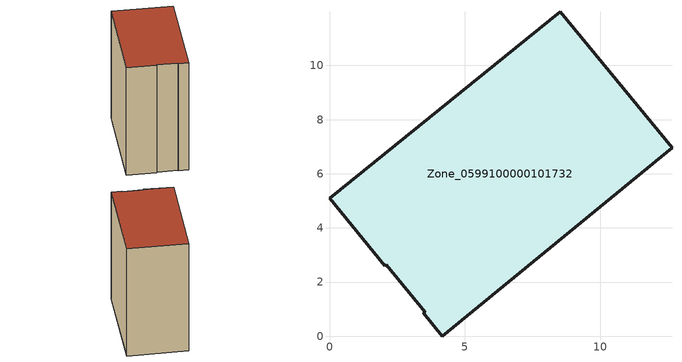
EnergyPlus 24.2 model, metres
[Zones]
Zone_0599100000101732
 floor ground (C_G): 3.46,0.87 3.53,0.89 2.09,2.65 2.04,2.6 0,5.1 8.52,11.98 12.65,6.96 4.17,0 z0
 wall outside (C_F): 4.17,0 12.65,6.96 8.52,11.98 0,5.1 2.04,2.6 2.09,2.65 3.53,0.89 3.46,0.87 4.17,0 z0:13.21
 roof outside (C_R): 3.53,0.89 3.46,0.87 4.17,0 12.65,6.96 8.52,11.98 0,5.1 2.04,2.6 2.09,2.65 z13.21
[BUILDING]
Pand.0599100000101732: North Axis=0; Terrain=City; Loads Convergence Tolerance Value=0.04; Temperature Convergence Tolerance Value=0.4; Solar Distribution=FullExterior; Maximum Number of Warmup Days=25; Minimum Number of Warmup Days=1
[Site:Location]
Rotterdam.The.Hague.AP_ZH_NLD Design_Conditions: Latitude=51.96; Longitude=4.45; Time Zone=1; Elevation=-4.5
[SITE:GROUNDTEMPERATURE:BUILDINGSURFACE]
18, 18, 18, 18, 18, 18, 18, 18, 18, 18, 18, 18
[MATERIAL] Thermal Absorptance=0.9; Solar Absorptance=0.7; Visible Absorptance=0.7
Name | Roughness | Thickness | Conductivity | Density | Specific Heat
G.TI.1946 | MediumSmooth | 0.15 | 1 | 540 | 1210
F.TI.1946 | Rough | 0.3 | 0.857143 | 1920 | 840
R.TI.1946 | MediumRough | 0.2 | 0.1 | 1500 | 1000
[CONSTRUCTION]
C_G: G.TI.1946
C_F: F.TI.1946
C_R: R.TI.1946
[ZONE]
Zone_0599100000101732: Type=1; Multiplier=1; Ceiling Height=Autocalculate; Volume=Autocalculate; Floor Area=autocalculate; Part of Total Floor Area=Yes
[ZONEINFILTRATION:DESIGNFLOWRATE]
Infil_Zone_0599100000101732: Zone or ZoneList or Space or SpaceList=Zone_0599100000101732; Schedule=AlwaysOn; Design Flow Rate Calculation Method=Flow/Area; Flow Rate per Floor Area=0.003; Constant Term Coefficient=1; Temperature Term Coefficient=0; Velocity Term Coefficient=0; Velocity Squared Term Coefficient=0
[HVACTEMPLATE:ZONE:IDEALLOADSAIRSYSTEM]
Zone_0599100000101732: Maximum Heating Supply Air Temperature=50; Minimum Cooling Supply Air Temperature=13; Maximum Heating Supply Air Humidity Ratio=0.0156; Minimum Cooling Supply Air Humidity Ratio=0.0077; Heating Limit=NoLimit; Cooling Limit=NoLimit; Dehumidification Control Type=ConstantSensibleHeatRatio; Cooling Sensible Heat Ratio=0.7; Dehumidification Setpoint=60; Humidification Control Type=None; Humidification Setpoint=30; Outdoor Air Method=None; Outdoor Air Flow Rate per Person=0.00944; Outdoor Air Flow Rate per Zone Floor Area=0; Outdoor Air Flow Rate per Zone=0; Demand Controlled Ventilation Type=None; Outdoor Air Economizer Type=NoEconomizer; Heat Recovery Type=None; Sensible Heat Recovery Effectiveness=0.7; Latent Heat Recovery Effectiveness=0.65
[ZONECONTROL:THERMOSTAT]
ThermostatControl_Zone_0599100000101732: Zone or ZoneList=Zone_0599100000101732; Control Type Schedule=DualSetpointControlType; Control 1=Thermostat_Zone_0599100000101732; Temperature Difference Between Cutout And Setpoint=0
[THERMOSTATSETPOINT:DUALSETPOINT]
Thermostat_Zone_0599100000101732: Heating Setpoint Temperature Schedule=HeatingSetpoint_Zone_0599100000101732; Cooling Setpoint Temperature Schedule=CoolingSetpoint_Zone_0599100000101732
[SCHEDULE:COMPACT]
HeatingSetpoint_Zone_0599100000101732: Through: 12/31, For: AllDays, Until: 24:00, 21
CoolingSetpoint_Zone_0599100000101732: Through: 12/31, For: AllDays, Until: 24:00, 24
DualSetpointControlType: Through: 12/31, For: AllDays, Until: 24:00, 4
AlwaysOn: Through: 12/31, For: AllDays, Until: 24:00, 1
